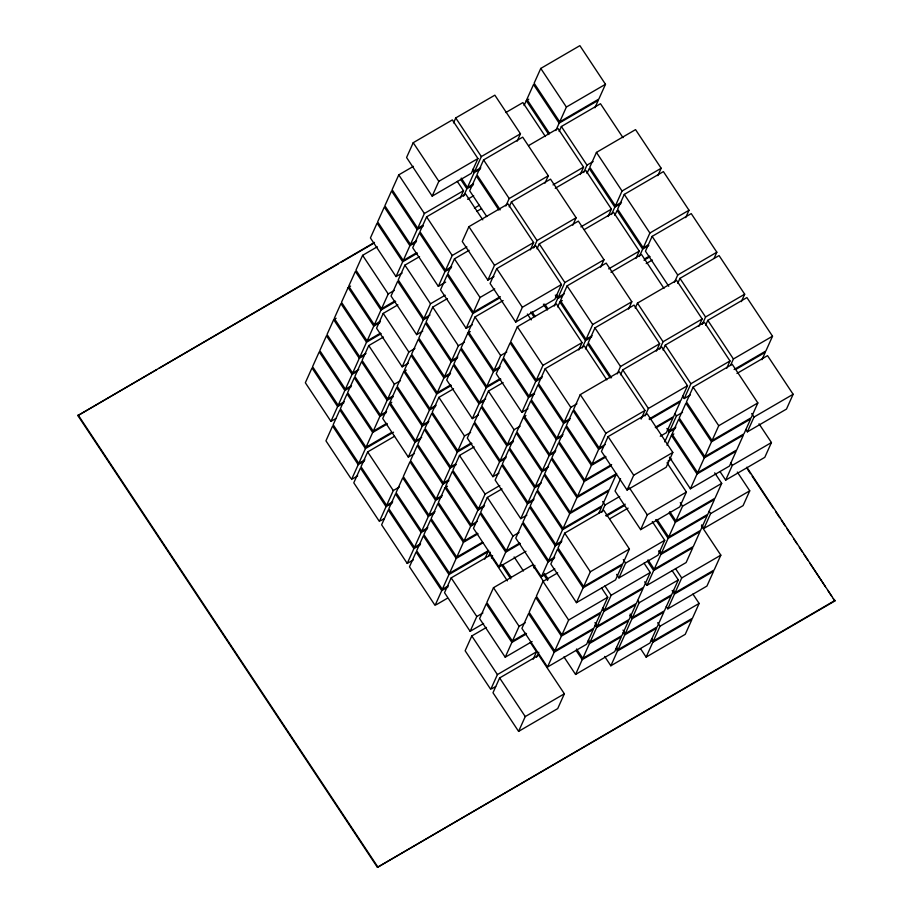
<?xml version="1.0" encoding="UTF-8"?>
<svg xmlns="http://www.w3.org/2000/svg" width="913" height="913" viewBox="0 0 913 913"><rect width="100%" height="100%" fill="white"/><g stroke="black" fill="none" stroke-linecap="round" stroke-linejoin="round"><path stroke-width="1.37" d="M746.834 467.216L834.859 600.959L377.423 867.35L77.879 415.575L374.49 242.413M336.132 318.26L333.679 319.687L327.025 334.489L352.646 373.12L358.752 369.56M350.592 286.077L348.15 287.504L341.496 302.306L367.106 340.937L380.55 333.108M377.274 246.784L362.609 255.332L355.956 270.134L381.566 308.754L395.009 300.925M413.429 166.337L398.764 174.874L392.111 189.676L417.72 228.307L422.605 225.465M413.224 142.702L406.57 157.504L432.18 196.135L471.291 173.356L477.944 158.554L452.334 119.923L413.224 142.702L438.833 181.322L432.18 196.135M453.521 122.878L455.735 117.937L494.846 95.169L520.467 133.789L517.135 141.195M337.605 406.582L311.995 367.95L305.341 382.752L330.951 421.384L337.605 406.582L343.71 403.021M344.829 390.49L319.219 351.87L312.566 366.672L338.187 405.292L344.829 390.49L350.946 386.929M352.064 374.398L326.455 335.779L319.801 350.581L345.411 389.2L352.064 374.398L356.949 371.557M352.646 373.12L359.3 358.318L364.184 355.465M366.524 342.227L340.914 303.595L334.261 318.397L359.87 357.029L366.524 342.227L381.189 333.679M367.106 340.937L373.759 326.135L379.865 322.574M380.983 310.043L355.374 271.412L348.72 286.214L374.341 324.845L380.983 310.043L395.66 301.507M381.566 308.754L388.219 293.952L394.336 290.391M402.679 261.78L377.069 223.149L370.416 237.951L396.025 276.582L402.679 261.78L417.344 253.232M409.914 245.688L384.305 207.057L377.651 221.859L403.261 260.49L409.914 245.688L416.02 242.128M417.138 229.597L391.529 190.965L384.875 205.767L410.496 244.399L417.138 229.597L423.255 226.036M417.72 228.307L424.374 213.505L463.484 190.726L457.276 181.367M383.426 337.045L368.749 345.582L362.096 360.384L387.717 399.015L392.601 396.162M397.885 304.862L383.22 313.399L376.567 328.201L402.177 366.832L408.282 363.271M419.581 256.599L404.904 265.135L398.251 279.937L423.872 318.569L429.977 315.008M482.783 219.839L465.71 194.092L426.599 216.86L419.946 231.674L445.555 270.294L451.673 266.733M460.163 198.132L463.484 190.726M463.564 196.147L466.885 188.751L473.002 185.191M461.259 178.092L467.467 187.462L474.121 172.66L480.227 169.099M473.139 169.031L474.692 171.37L481.345 156.568L520.467 133.789M544.97 183.182L548.302 175.775L522.692 137.155L483.582 159.923L476.928 174.737L500.21 209.853M364.321 461.099L358.216 464.66L351.562 479.462L357.668 475.901M365.44 448.568L339.83 409.937L333.177 424.739L358.786 463.37L365.44 448.568L393.549 432.203M372.675 432.477L347.066 393.857L340.412 408.659L366.022 447.279L372.675 432.477L387.34 423.94M379.899 416.385L354.29 377.765L347.636 392.567L373.246 431.187L379.899 416.385L386.016 412.836M387.135 400.305L361.525 361.674L354.872 376.476L380.481 415.107L387.135 400.305L393.241 396.744M387.717 399.015L394.37 384.213L400.476 380.653M402.177 366.832L408.83 352.03L414.936 348.469M423.29 319.847L397.68 281.227L391.026 296.029L416.636 334.649L423.29 319.847L428.174 317.005M423.872 318.569L430.525 303.767L445.19 295.219M444.985 271.583L419.375 232.952L412.722 247.754L438.331 286.385L444.985 271.583L451.09 268.023M445.555 270.294L452.209 255.492L466.885 246.955M394.553 436.266L367.665 451.924L361.012 466.726L386.633 505.357L392.738 501.796M391.803 402.234L389.36 403.66L382.707 418.462L408.316 457.093L414.434 453.533M406.274 370.062L403.82 371.477L397.166 386.279L422.787 424.91L428.893 421.35M447.416 298.585L432.751 307.122L426.097 321.924L451.707 360.555L457.824 356.994M469.111 250.31L454.446 258.847L447.792 273.66L473.402 312.28L500.29 296.622M530.305 249.922L533.626 242.527L508.016 203.896L468.905 226.675L462.252 241.477L487.862 280.108L493.979 276.548M524.085 105.543L526.299 100.601L528.753 99.186M540.77 68.429L534.116 83.231L559.726 121.863L598.837 99.083L605.49 84.281L579.881 45.65L540.77 68.429L566.38 107.049L559.726 121.863M505.859 205.961L509.192 198.555L548.302 175.775M509.203 206.852L511.417 201.91L550.528 179.142L576.137 217.762L572.816 225.169M386.051 506.647L379.397 521.449L353.788 482.817L360.441 468.015L386.051 506.647L392.156 503.086M386.633 505.357L393.286 490.555L399.392 486.994M408.316 457.093L414.97 442.291L419.866 439.438M422.205 426.2L396.596 387.569L389.942 402.371L415.552 441.002L422.205 426.2L428.311 422.639M422.787 424.91L429.441 410.108L435.547 406.547M436.665 394.017L411.055 355.385L404.402 370.187L430.012 408.819L436.665 394.017L451.33 385.48M443.901 377.925L418.291 339.305L411.637 354.107L437.247 392.727L443.901 377.925L450.006 374.364M451.125 361.833L425.515 323.213L418.862 338.015L444.471 376.635L451.125 361.833L457.242 358.284M451.707 360.555L458.36 345.753L464.466 342.192M472.82 313.57L447.21 274.939L440.557 289.741L466.166 328.372L472.82 313.57L499.708 297.912M473.402 312.28L480.055 297.478L494.72 288.942M487.862 280.108L494.515 265.306L533.626 242.527M555.823 130.548L559.144 123.141L598.255 100.373L594.934 107.768M453.556 388.835L438.891 397.372L432.237 412.174L457.858 450.805L471.302 442.976M470.263 331.59L467.821 333.017L461.168 347.819L486.777 386.45L500.221 378.621M503.166 300.56L475.045 316.925L468.392 331.727L494.013 370.358L500.119 366.798M496.74 268.662L490.087 283.464L515.697 322.095L554.819 299.316L561.461 284.514L535.851 245.882L496.74 268.662L522.35 307.293L515.697 322.095M559.155 131.438L561.369 126.508L600.48 103.728L622.997 137.669M533.706 247.948L537.027 240.541L576.137 217.762M537.038 248.838L539.252 243.897L578.363 221.129L603.984 259.749L600.651 267.155M580.257 174.509L583.578 167.113L557.969 128.482L528.638 145.566M413.886 548.633L388.276 510.002L381.623 524.804L407.232 563.435L413.886 548.633L420.003 545.072M421.121 532.541L395.512 493.91L388.858 508.712L414.468 547.344L421.121 532.541L427.227 528.981M428.345 516.45L402.736 477.83L396.082 492.632L421.703 531.252L428.345 516.45L434.462 512.889M435.581 500.358L409.971 461.738L403.318 476.54L428.927 515.16L435.581 500.358L441.698 496.809M442.816 484.278L417.195 445.647L410.553 460.449L436.163 499.08L442.816 484.278L448.922 480.717M450.041 468.186L424.431 429.555L417.777 444.357L443.387 482.988L450.041 468.186L456.158 464.626M457.276 452.095L431.666 413.463L425.013 428.265L450.623 466.897L457.276 452.095L471.941 443.558M457.858 450.805L464.5 436.003L470.617 432.442M478.971 403.82L453.35 365.2L446.708 380.002L472.318 418.633L478.971 403.82L483.856 400.978M486.195 387.74L460.586 349.108L453.932 363.91L479.542 402.542L486.195 387.74L500.86 379.192M486.777 386.45L493.431 371.648L499.537 368.087M494.013 370.358L500.655 355.556L506.772 351.996M583.658 172.534L586.979 165.127L593.096 161.567M447.484 486.207L445.042 487.633L438.388 502.435L463.998 541.067L477.442 533.238M474.167 446.914L459.501 455.45L452.848 470.252L478.458 508.883L484.575 505.323M503.097 382.558L488.421 391.095L481.779 405.897L507.388 444.528L513.494 440.968M578.751 349.987L582.072 342.592L556.462 303.961L517.351 326.74L510.698 341.542L536.308 380.162L542.425 376.613M586.991 173.424L589.216 168.494L614.826 207.114L611.493 214.521M657.839 175.65L661.172 168.254L635.551 129.623L596.44 152.403L589.787 167.205L615.408 205.836L621.513 202.275M554.305 306.026L557.638 298.619L562.522 295.778M556.668 294.99L558.22 297.33L564.862 282.528L603.984 259.749M557.649 306.916L559.863 301.975L562.305 300.56M628.486 309.142L631.819 301.735L606.209 263.115L567.099 285.895L560.445 300.697L586.055 339.316L592.16 335.756M608.092 216.495L611.425 209.1L585.815 170.469L555.252 188.261M441.732 590.62L435.079 605.422L409.469 566.79L416.111 551.988L441.732 590.62L447.838 587.059M448.956 574.528L423.347 535.897L416.693 550.699L442.303 589.33L448.956 574.528L488.067 551.749L484.746 559.155M456.192 558.436L430.582 519.817L423.929 534.619L449.538 573.238L456.192 558.436L483.08 542.779M463.416 542.345L437.806 503.725L431.153 518.527L456.774 557.147L463.416 542.345L478.092 533.808M463.998 541.067L470.651 526.265L475.536 523.411M477.887 510.173L452.266 471.542L445.624 486.344L471.234 524.975L477.887 510.173L483.993 506.612M478.458 508.883L485.111 494.081L499.776 485.545M499.571 461.898L473.961 423.278L467.308 438.08L492.929 476.7L499.571 461.898L505.688 458.337M506.806 445.806L481.197 407.187L474.543 421.989L500.153 460.62L506.806 445.806L512.923 442.257M507.388 444.528L514.042 429.726L520.148 426.166M528.501 397.543L502.892 358.912L496.238 373.714L521.848 412.345L528.501 397.543L534.607 393.982M535.726 381.451L510.116 342.82L503.462 357.634L529.084 396.253L535.726 381.451L541.843 377.891M536.308 380.162L542.961 365.36L582.072 342.592M615.408 205.836L622.05 191.022L661.172 168.254M507.377 580.862L490.304 555.115L451.182 577.883L444.528 592.685L470.149 631.317L483.593 623.488M502.013 488.9L487.337 497.437L480.683 512.239L506.304 550.87L519.748 543.041M525.945 415.563L523.491 416.99L516.838 431.792L542.459 470.423L548.565 466.863M606.814 379.888L584.297 345.947L545.187 368.726L538.533 383.528L564.143 422.148L570.26 418.599M614.837 215.411L617.051 210.481L642.661 249.101L639.34 256.507M685.674 217.636L689.007 210.241L663.397 171.61L624.287 194.389L617.633 209.191L643.243 247.822L648.127 244.969M488.706 555.937L490.361 552.239M582.152 348.013L585.473 340.606L591.59 337.045M586.055 339.316L592.708 324.514L631.819 301.735M491.479 558.06L492.586 555.595M585.484 348.903L587.698 343.961L610.215 377.914M656.333 351.128L659.654 343.722L634.044 305.102L594.934 327.881L588.28 342.683L611.562 377.799M635.939 258.482L639.26 251.086L613.65 212.455L584.32 229.54M470.149 631.317L476.803 616.515L482.909 612.954M505.722 552.16L480.112 513.528L473.459 528.33L499.069 566.962L505.722 552.16L520.387 543.612M506.304 550.87L512.958 536.068L519.063 532.507M527.417 503.885L501.808 465.265L495.154 480.067L520.764 518.687L527.417 503.885L533.523 500.324M534.641 487.793L509.032 449.173L502.378 463.975L527.988 502.607L534.641 487.793L539.537 484.951M541.877 471.713L516.267 433.082L509.614 447.884L535.223 486.515L541.877 471.713L546.761 468.86M542.459 470.423L549.112 455.621L555.218 452.061M556.337 439.53L530.727 400.898L524.073 415.7L549.683 454.332L556.337 439.53L562.454 435.969M563.572 423.438L537.962 384.807L531.309 399.62L556.919 438.24L563.572 423.438L569.678 419.877M564.143 422.148L570.796 407.346L576.913 403.797M643.243 247.822L649.896 233.02L689.007 210.241M486.458 627.425L471.793 635.962L465.139 650.764L490.749 689.395L497.402 674.593L536.513 651.814L530.305 642.455M543.463 581.307L532.599 564.919L493.488 587.698L486.834 602.5L512.444 641.12L525.888 633.291M641.097 419.101L644.977 410.473L619.368 371.842L580.257 394.621L573.604 409.423L599.213 448.055L605.33 444.494M714.069 258.39L716.842 252.228L691.232 213.596L652.122 236.376L645.468 251.178L668.75 286.294M377.423 867.35L835.121 600.366M635.231 308.058L637.445 303.116L676.556 280.337L702.165 318.968L698.844 326.375M617.222 373.908L620.543 366.501L659.654 343.722M533.785 567.875L534.892 565.409M620.555 374.798L622.769 369.868L661.879 347.088L687.5 385.708L680.847 400.51L649.063 419.021M511.873 642.41L486.252 603.79L479.599 618.592L505.22 657.212L511.873 642.41L526.539 633.873M512.444 641.12L519.098 626.318L525.215 622.769M548.028 561.963L522.407 523.332L515.754 538.134L541.375 576.765L548.028 561.963L554.134 558.402M555.252 545.871L529.643 507.251L522.989 522.053L548.599 560.673L555.252 545.871L561.369 542.311M562.488 529.78L536.878 491.16L530.225 505.962L555.834 544.593L562.488 529.78L601.599 507.012L598.825 513.174M563.059 528.501L569.712 513.699L608.823 490.92L602.181 505.722L563.059 528.501L537.449 489.87L544.102 475.068L569.712 513.699M570.294 512.41L576.948 497.608L616.058 474.828L609.405 489.63L570.294 512.41L544.684 473.779L551.338 458.977L576.948 497.608M584.183 481.516L558.562 442.885L551.909 457.687L577.53 496.318L584.183 481.516L611.071 465.858M591.407 465.425L565.798 426.805L559.144 441.607L584.754 480.227L591.407 465.425L606.072 456.888M598.643 449.333L573.033 410.713L566.38 425.515L591.989 464.135L598.643 449.333L603.527 446.491M599.213 448.055L605.867 433.253L644.977 410.473M674.41 282.402L677.731 275.007L716.842 252.228M499.628 677.948L492.986 692.75L518.595 731.381L557.706 708.602L564.36 693.8L538.75 655.169L499.628 677.948L525.249 716.579L518.595 731.381M557.683 572.873L543.018 581.41L536.365 596.212L561.974 634.843L601.096 612.064L607.738 597.262L601.53 587.904M564.713 533.146L558.06 547.948L583.669 586.58L622.78 563.8L629.434 548.998L603.824 510.367L564.713 533.146L590.323 571.778L583.669 586.58M608.092 436.608L601.45 451.41L627.06 490.041L666.17 467.262L672.824 452.46L647.214 413.829L608.092 436.608L633.713 475.239L627.06 490.041M677.743 283.292L679.957 278.362L719.067 255.583L744.688 294.214L741.356 301.61M659.734 349.143L663.055 341.747L702.165 318.968M663.066 350.044L665.28 345.103L704.402 322.323L730.012 360.955L726.68 368.361M533.192 659.22L536.513 651.814M536.593 657.234L538.807 652.304M601.667 512.433L604.999 505.026L619.665 496.489M645.057 415.894L648.39 408.488L687.5 385.708M620.578 478.674L615.031 491.011L640.652 529.643L679.763 506.863L686.416 492.061L667.004 462.8M547.515 667.026L554.168 652.224L593.279 629.445L586.625 644.247L547.515 667.026L521.905 628.395L528.559 613.593L554.168 652.224M554.75 650.935L561.404 636.133L600.514 613.353L593.861 628.155L554.75 650.935L529.141 612.303L535.783 597.501L561.404 636.133M561.974 634.843L568.628 620.041L607.738 597.262M576.445 602.66L583.087 587.858L622.21 565.09L615.556 579.892L576.445 602.66L550.824 564.04L557.478 549.238L583.087 587.858M702.245 324.389L705.566 316.994L744.688 294.214M705.578 325.279L707.803 320.349L746.914 297.57L772.524 336.201L765.87 351.003L734.098 369.503M664.767 441.869L669.206 431.997L675.312 428.448M668.236 428.368L669.788 430.719L676.43 415.917L682.547 412.356M682.696 396.196L684.248 398.536L690.901 383.734L730.012 360.955M666.992 445.224L671.432 435.364L673.874 433.937M693.127 387.089L686.473 401.891L712.083 440.523L751.194 417.743L757.847 402.941L732.237 364.31L693.127 387.089L718.736 425.72L712.083 440.523M575.567 674.445L582.22 659.643L621.331 636.863L614.677 651.665L575.567 674.445L563.926 656.881M582.802 658.353L589.456 643.551L628.566 620.772L621.913 635.574L582.802 658.353L576.594 648.995M590.026 642.261L596.68 627.459L635.79 604.68L629.137 619.493L590.026 642.261L588.474 639.922M597.262 626.181L603.915 611.368L643.026 588.6L636.372 603.402L597.262 626.181L594.934 622.666M602.945 607.75L604.497 610.089L611.139 595.287L650.261 572.508L644.053 563.138M616.629 574.391L618.957 577.906L625.61 563.104L664.721 540.325L652.304 521.597M640.652 529.643L647.294 514.841L686.416 492.061M730.64 365.143L733.413 358.98L772.524 336.201M650.261 572.508L643.608 587.31L604.497 610.089M664.721 540.325L658.068 555.127L618.957 577.906M610.854 665.771L617.508 650.969L656.618 628.201L649.965 643.003L610.854 665.771L604.646 656.413M618.078 649.691L624.732 634.889L663.842 612.109L657.189 626.911L618.078 649.691L616.526 647.351M625.314 633.599L631.967 618.797L671.078 596.018L664.424 610.82L625.314 633.599L622.986 630.084M630.21 613.993L632.549 617.508L639.191 602.706L678.313 579.926L672.105 570.568M647.009 585.324L653.662 570.522L692.773 547.754L686.12 562.556L647.009 585.324L644.681 581.821M654.233 569.244L660.886 554.431L699.997 531.663L693.344 546.465L654.233 569.244L648.025 559.874M661.469 553.152L668.122 538.35L707.233 515.571L700.579 530.373L661.469 553.152L659.916 550.813M668.704 537.061L675.346 522.259L714.468 499.479L707.815 514.281L668.704 537.061L657.052 519.497M669.72 511.611L675.928 520.969L682.582 506.167L721.692 483.388L714.708 472.854M690.388 488.786L697.041 473.984L736.152 451.216L729.498 466.018L690.388 488.786L669.434 457.185M697.623 472.706L704.277 457.904L743.387 435.124L736.734 449.926L697.623 472.706L672.014 434.074L678.667 419.272L704.277 457.904M704.859 456.614L711.501 441.812L750.623 419.033L743.969 433.835L704.859 456.614L679.238 417.983L685.891 403.181L711.501 441.812M761.967 359.688L765.288 352.292L735.958 369.366M678.313 579.926L671.66 594.728L632.549 617.508M721.692 483.388L715.039 498.19L675.928 520.969M646.13 657.109L652.784 642.307L691.894 619.528L685.241 634.33L646.13 657.109L640.698 648.915M651.814 638.678L653.366 641.017L660.019 626.215L699.13 603.436L692.921 594.078M667.825 608.834L674.479 594.032L713.589 571.264L706.936 586.066L667.825 608.834L666.273 606.494M673.509 590.414L675.061 592.754L681.714 577.952L720.825 555.172L701.424 525.911M701.652 524.884L703.98 528.387L710.634 513.585L749.744 490.817L737.327 472.078M720.243 471.93L725.675 480.124L732.329 465.322L771.439 442.543L759.023 423.815M745.818 429.509L747.37 431.849L754.024 417.047L793.135 394.279L767.525 355.648L736.962 373.44M699.13 603.436L692.476 618.238L653.366 641.017M720.825 555.172L714.171 569.974L675.061 592.754M749.744 490.817L743.091 505.619L703.98 528.387M771.439 442.543L764.786 457.345L725.675 480.124M793.135 394.279L786.481 409.081L747.37 431.849M505.791 112.55L522.898 102.587L545.403 136.528M438.833 181.322L477.944 158.554M566.38 107.049L605.49 84.281M474.692 171.37L480.809 167.809M467.467 187.462L473.573 183.901M77.879 415.575L156.579 369.754M159.033 368.316L338.563 263.766M341.028 262.339L372.995 243.714M467.57 199.285L473.676 195.724M410.496 244.399L416.602 240.838M474.429 208.118L479.314 205.265M476.654 211.474L481.539 208.632M403.261 260.49L416.705 252.661M553.027 184.905L583.578 167.113M396.025 276.582L402.142 273.021M438.331 286.385L445.658 282.117M374.341 324.845L380.447 321.285M580.862 226.892L611.425 209.1M614.826 207.114L620.931 203.553M359.87 357.029L365.987 353.468M416.636 334.649L422.753 331.099M345.411 389.2L351.528 385.651M466.166 328.372L472.283 324.811M338.187 405.292L344.292 401.731M522.35 307.293L561.461 284.514M330.951 421.384L335.836 418.542M558.22 297.33L564.325 293.769M608.709 268.879L639.26 251.086M642.661 249.101L648.778 245.54M610.934 272.234L641.485 254.442L663.991 288.394M644.567 258.927L649.451 256.074M643.985 260.216L650.102 256.656M444.471 376.635L450.588 373.086M380.481 415.107L386.598 411.546M646.21 263.572L652.327 260.011M437.247 392.727L450.691 384.898M373.246 431.187L386.701 423.358M430.012 408.819L436.129 405.258M366.022 447.279L391.688 432.34M358.786 463.37L364.903 459.81M479.542 402.542L485.659 398.981M415.552 441.002L421.669 437.441M472.318 418.633L478.423 415.073M529.084 396.253L533.968 393.412M521.848 412.345L527.954 408.784M450.623 466.897L455.507 464.055M443.387 482.988L448.283 480.135M380.618 520.741L384.282 518.595M500.153 460.62L506.27 457.059M436.163 499.08L442.269 495.519M556.919 438.24L563.024 434.679M492.929 476.7L499.034 473.139M428.927 515.16L435.045 511.611M549.683 454.332L555.8 450.771M421.703 531.252L427.809 527.691M414.468 547.344L420.573 543.783M684.248 398.536L690.354 394.975M649.714 419.592L680.265 401.8L673.611 416.602L655.283 427.284M535.223 486.515L541.341 482.954M471.234 524.975L477.339 521.414M407.232 563.435L413.349 559.874M591.989 464.135L605.433 456.306M655.922 427.855L673.029 417.892L666.387 432.694L660.27 436.254M527.988 502.607L534.105 499.046M584.754 480.227L611.642 464.569M669.788 430.719L675.894 427.158M520.764 518.687L526.869 515.137M456.774 557.147L482.441 542.208M577.53 496.318L616.64 473.539M449.538 573.238L488.649 550.459M633.713 475.239L672.824 452.46M718.736 425.72L757.847 402.941M442.303 589.33L448.42 585.769M667.974 461.133L671.637 458.999M499.069 566.962L525.956 551.304M436.3 604.714L447.302 598.3M555.834 544.593L561.94 541.032M605.684 515.56L625.234 504.17M606.323 516.13L624.652 505.46M609.77 518.778L628.11 508.107M548.599 560.673L554.716 557.124M541.375 576.765L554.819 568.936M590.323 571.778L629.434 548.998M505.22 657.212L532.108 641.554M491.981 688.687L495.645 686.542M525.249 716.579L564.36 693.8M596.44 152.403L622.05 191.022M624.287 194.389L649.896 233.02M652.122 236.376L677.731 275.007M679.957 278.362L705.566 316.994M707.803 320.349L733.413 358.98M559.144 123.141L533.534 84.521L526.881 99.323L549.386 133.264M561.369 126.508L586.979 165.127M751.696 413.543L754.024 417.047M526.299 100.601L548.804 134.553M637.445 303.116L663.055 341.747M665.28 345.103L690.901 383.734M747.359 468.997L750.509 473.756M752.095 476.13L773.368 508.233M775.742 511.794L779.679 517.739M781.254 520.113L785.203 526.059M786.778 528.444L790.715 534.39M793.865 539.138L797.026 543.897M799.389 547.458L802.538 552.217M804.113 554.59L808.062 560.536M809.637 562.922L825.398 586.694M827.76 590.266L831.709 596.212M833.284 598.586L834.859 600.959M730.777 462.982L732.329 465.322M674.878 413.566L676.43 415.917M666.878 428.494L669.206 431.997M671.432 435.364L697.041 473.984M455.735 117.937L481.345 156.568M483.582 159.923L509.192 198.555M511.417 201.91L537.027 240.541M539.252 243.897L564.862 282.528M567.099 285.895L592.708 324.514M594.934 327.881L620.543 366.501M622.769 369.868L648.39 408.488M709.081 511.246L710.634 513.585M472.569 170.32L474.121 172.66M498.852 209.967L476.346 176.015L469.693 190.817L486.766 216.575M555.309 295.104L557.638 298.619M559.863 301.975L585.473 340.606M680.253 502.652L682.582 506.167M544.776 304.063L547.88 308.742M460.677 179.382L466.885 188.751M543.418 304.177L547.298 310.032M669.138 512.889L675.346 522.259M532.108 311.949L535.212 316.64M530.761 312.075L533.865 316.754M527.36 314.049L531.24 319.904M468.905 226.675L494.515 265.306M580.257 394.621L605.867 433.253M655.705 519.623L668.122 538.35M629.445 487.907L647.294 514.841M517.351 326.74L542.961 365.36M545.187 368.726L570.796 407.346M675.506 568.582L681.714 577.952M658.558 550.927L660.886 554.431M398.764 174.874L424.374 213.505M426.599 216.86L452.209 255.492M454.446 258.847L480.055 297.478M672.151 590.528L674.479 594.032M647.454 561.164L653.662 570.522M602.671 501.511L604.999 505.026M475.045 316.925L500.655 355.556M623.282 559.589L625.61 563.104M467.821 333.017L493.431 371.648M523.491 416.99L549.112 455.621M657.691 622.7L660.019 626.215M637.639 600.366L639.191 602.706M404.904 265.135L430.525 303.767M432.751 307.122L458.36 345.753M488.421 391.095L514.042 429.726M651.231 639.967L652.784 642.307M629.639 615.282L631.967 618.797M604.931 585.918L611.139 595.287M623.18 632.538L624.732 634.889M602.363 609.028L603.915 611.368M362.609 255.332L388.219 293.952M615.955 648.629L617.508 650.969M595.128 625.12L596.68 627.459M383.22 313.399L408.83 352.03M438.891 397.372L464.5 436.003M544.342 573.353L548.222 579.207M543.76 574.642L547.64 580.497M587.904 641.211L589.456 643.551M348.15 287.504L373.759 326.135M403.82 371.477L429.441 410.108M459.501 455.45L485.111 494.081M487.337 497.437L512.958 536.068M543.018 581.41L568.628 620.041M514.122 556.941L523.434 570.99M576.012 650.273L582.22 659.643M368.749 345.582L394.37 384.213M502.812 564.713L511.348 577.598M501.465 564.839L510.778 578.888M333.679 319.687L359.3 358.318M389.36 403.66L414.97 442.291M445.042 487.633L470.651 526.265M493.488 587.698L519.098 626.318M367.665 451.924L393.286 490.555M451.182 577.883L476.803 616.515M358.216 464.66L332.594 426.029L325.941 440.831L350.786 478.286M471.793 635.962L497.402 674.593M78.141 414.981L377.685 866.757"/></g></svg>
